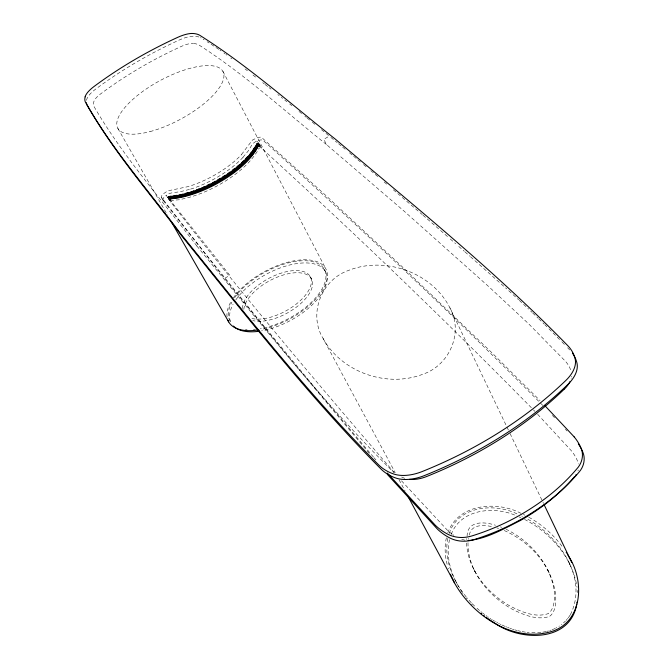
<?xml version="1.0" encoding="UTF-8"?>
<svg xmlns="http://www.w3.org/2000/svg" width="669" height="669" viewBox="0 0 669 669"><rect width="100%" height="100%" fill="white"/><g stroke="black" fill="none" stroke-linecap="round" stroke-linejoin="round"><path stroke-width="0.5" stroke-dasharray="3.35 2.51" d="M467.999 542.693C467.564 570.808 488.069 595.251 511.359 608.74C522.723 614.527 536.755 620.723 549.6 616.4C556.023 611.608 555.998 601.975 555.655 594.766C551.816 566.434 531.579 541.564 506.124 529.288M466.669 539.565L466.753 538.57M468.367 539.289L468.526 538.378M467.079 536.204C467.355 520.273 484.682 521.628 495.445 525.24M447.879 538.294C444.45 554.517 449.685 571.284 457.839 585.275M446.382 537.784C444.183 547.301 445.044 557.319 447.737 566.643M449.535 539.666C445.964 554.626 449.944 570.414 457.011 583.753M578.233 470.014L577.974 470.917M261.713 148.292L259.396 143.86L258.418 143.149L256.971 143.651L249.746 154.138L239.903 164.156L227.443 173.748L213.177 182.286L202.699 187.278L192.388 191.217L180.571 194.503L169.466 196.218L167.894 197.414L229.785 275.285L224.516 278.488L163.219 200.499M469.345 535.075C471.068 523.919 484.54 524.705 492.668 526.846M449.217 533.486C458.257 505.53 495.119 502.62 517.906 514.302M447.837 532.85C458.056 503.548 497.025 500.613 521.109 513.391M531.378 407.73C443.572 318.636 353.366 231.834 260.893 147.615C257.833 147.615 257.716 151.821 255.867 153.536C247.881 165.159 236.575 174.074 224.734 181.508C211.529 189.611 197.112 195.958 181.918 199.136C178.33 200.633 173.53 199.111 170.47 201.578C241.71 294.243 317.959 383.998 394.384 472.766M451.224 534.364C460.899 508.607 494.968 505.722 516.945 516.025M570.414 614.635C588.862 577.748 558.515 535.693 526.227 518.316M570.247 614.92L568.784 617.102M568.591 617.362L568.198 617.888M567.797 618.399L567.379 618.909M566.952 619.41L566.083 620.389M242.964 157.307L248.04 151.177L251.703 145.273A6.598 2.693 -27.7 0 1 256.787 141.042A7.183 2.935 -27.7 0 1 263.277 140.532C359.194 226.59 453.231 314.873 543.847 406.501M241.492 154.531L252.355 140.122L257.782 137.421L260.283 137.137L261.922 137.705L326.179 195.808L400.89 265.509L492.71 353.55L540.042 400.631M565.397 621.1L563.474 622.914M561.935 624.194L561.4 624.603M559.451 625.967L558.874 626.335M556.8 627.547L555.889 628.032M555.27 628.342L554.024 628.919M553.706 629.061L552.101 629.721M551.114 630.081L549.784 630.533M189.419 189.427L180.563 191.627L172.376 192.806M548.438 630.942L546.715 631.394M546.013 631.561L542.434 632.23M540.97 632.422L527.072 632.364M525.466 632.163L521.419 631.477M464.922 540.226L459.561 538.57M520.607 631.31L518.157 630.75M517.346 630.549L514.887 629.88M496.783 527.883L498.606 528.443M514.068 629.638L512.429 629.128M511.609 628.852L509.97 628.291M509.151 627.99L507.52 627.371M500.379 526.871L501.641 527.356M505.881 626.711L506.701 627.045M504.242 530.517C528.535 541.263 550.077 563.139 554.099 590.167C555.061 597.777 554.618 608.882 548.312 613.598C535.2 618.106 520.833 611.633 509.276 605.637C486.957 592.508 467.631 569.511 466.561 542.701M519.219 516.961L520.733 517.614M505.07 626.376L501.825 624.921M523.409 514.453L524.948 515.197M521.703 516.008L522.456 516.368M500.211 624.144L501.014 624.537M524.521 519.412C550.671 532.808 572.522 557.729 577.054 587.357M498.606 623.332L499.409 623.742M497.008 622.488L497.803 622.914M528.769 517.204C541.748 524.396 553.138 534.422 562.027 546.297M495.42 621.61L496.214 622.053M494.634 621.158L493.061 620.23M203.125 39.228L204.129 39.839M491.498 619.268L492.275 619.753M207.106 41.704L209.096 42.967M489.951 618.281L490.72 618.775M211.078 44.246L218.997 49.539M487.651 616.734L488.412 617.261M219.984 50.217L220.971 50.911M486.129 615.664L486.89 616.208M223.923 52.993L224.901 53.696M225.888 54.406L226.866 55.117M230.788 58.019L231.767 58.763M484.632 614.568L482.416 612.871M245.063 68.932L247.421 70.755M252.982 75.053L257.005 78.181M262.716 82.638L264.364 83.926M265.024 84.445L267.684 86.535M269.022 87.589L271.029 89.169M277.827 94.538L279.199 95.625M281.273 97.273L282.661 98.376M284.743 100.032L286.85 101.713M289.677 103.971L291.801 105.669M299.001 111.447L302.647 114.391M304.855 116.18L306.335 117.368M307.079 117.978L310.056 120.387M480.952 611.7L481.68 612.286M312.314 122.226L316.855 125.923M321.454 129.677L329.248 136.066L323.863 139.319L326.439 144.512L404.235 211.253L488.897 286.758L528.376 323.545L565.037 360.85A73.598 43.142 -24.8 0 1 571.167 371.579M330.829 137.371L337.209 142.622M338.556 143.743L341.249 145.967M342.603 147.096L345.321 149.346M349.452 152.783L352.931 155.685M353.625 156.262L357.146 159.197M326.439 144.512C284.501 110.828 244.494 74.226 199.111 45.099A43.468 15.17 -28.3 0 0 193.124 43.452M357.848 159.791L361.402 162.768M363.551 164.574L366.428 166.982M370.785 170.654L373.728 173.137M375.2 174.383L379.666 178.155M384.173 181.976L387.978 185.213M393.355 189.795L422.248 214.598M479.514 610.496L475.299 606.733M422.967 215.226L426.554 218.328M427.274 218.947L447.996 236.985M450.287 238.992L455.664 243.708M458.758 246.418L464.253 251.243M464.947 251.853L469.814 256.143M470.516 256.762L506.751 288.933M508.716 290.706L518.617 299.737M519.278 300.356L528.619 309.095M530.634 311.001L531.972 312.281M532.649 312.925L538.043 318.118M474.622 606.081L471.938 603.405M538.721 318.77L544.156 324.08M544.834 324.749L546.882 326.765M548.94 328.797L561.341 341.29M562.035 342.01L565.514 345.58M567.605 347.738L569.704 349.92M533.461 409.896L534.849 411.351M552.393 415.424L554.542 417.69M537.642 414.278L571.351 450.739A100.35 63.563 -26.3 0 1 577.623 461.284L578.409 464.01M471.277 602.719L466.853 597.751M256.796 141.067L259.396 143.86M565.405 429.239L567.053 431.003M471.411 603.998L472.055 604.701M401.542 480.835L447.352 530.157A100.174 63.003 -24.7 0 0 452.654 534.481M374.088 457.797L375.945 459.946M373.478 457.086L316.997 390.203L256.829 317.474L204.881 253.016L161.463 197.422L161.53 196.084L162.768 194.202L167.752 190.866L187.88 186.668A56.497 22.612 -28.5 0 0 241.568 154.531M369.28 453.423L291.467 360.624L224.516 278.488M466.243 597.016L460.121 588.728M196.87 246.016C259.848 322.466 321.337 400.639 391.8 470.458A73.741 43.594 -26.4 0 0 394.108 472.506M196.853 246C162.065 200.165 123.28 156.722 94.195 106.864A43.594 15.236 -28.7 0 1 93.777 101.897A16.742 5.82 -29 0 1 100.542 93.961C125.705 75.171 153.017 59.29 181.6 46.303A16.625 5.762 -28 0 1 193.124 43.452M466.469 598.186L467.062 598.931M167.894 197.623L166.18 195.315A6.657 2.735 -29.2 0 1 172.359 192.823M462.572 592.893L463.099 593.654M462.053 592.14L460.08 589.088M459.628 587.967L455.999 581.871M458.265 586.044L458.708 586.805M117.861 128.448L167.593 215.242M161.547 197.598L163.111 200.332M168.454 196.719L170.938 201.085M168.387 196.77L170.804 201.193M168.262 196.878L170.746 201.244M168.203 196.937L170.587 201.411M168.061 197.104L170.503 201.52M167.986 197.213L170.411 201.687M167.911 197.363L170.812 202.582M167.886 197.598L170.403 202.038M173.229 195.791L175.704 200.173M172.87 195.841L175.353 200.215M172.518 195.883L174.994 200.257M172.167 195.925L174.642 200.299M171.816 195.967L174.3 200.34M171.473 196L173.948 200.374M171.122 196.034L173.606 200.407M170.779 196.076L173.254 200.441M170.436 196.101L172.911 200.474M170.093 196.134L172.569 200.508M169.692 196.176L172.318 200.524M169.55 196.201L172.1 200.549M169.391 196.234L171.95 200.583M169.232 196.293L171.791 200.633M169.148 196.326L171.632 200.692M168.989 196.393L171.548 200.725M168.831 196.477L171.389 200.8M171.231 200.884L168.747 196.519L171.08 200.984M168.529 196.669L171.005 201.035M178.322 194.963L180.797 199.354M177.946 195.039L180.421 199.421M177.578 195.105L180.053 199.496M177.21 195.172L179.685 199.563M176.842 195.239L179.317 199.621M176.474 195.306L178.949 199.688M176.106 195.365L178.581 199.747M175.738 195.423L178.222 199.805M175.378 195.482L177.854 199.864M175.019 195.54L177.494 199.922M174.651 195.591L177.134 199.972M174.291 195.649L176.775 200.023M173.94 195.699L176.415 200.073M173.58 195.749L176.056 200.123M183.256 193.885L185.731 198.275M182.871 193.977L185.338 198.375M182.486 194.069L184.953 198.467M182.102 194.161L184.577 198.551M181.717 194.244L184.192 198.643M181.332 194.336L183.808 198.726M180.956 194.42L183.431 198.81M180.571 194.503L183.047 198.894M180.195 194.587L182.67 198.977M179.819 194.662L182.294 199.053M179.443 194.746L181.918 199.136M179.066 194.821L181.542 199.211M178.69 194.896L181.165 199.278M188.365 192.496L190.832 196.895M187.964 192.613L190.431 197.012M187.571 192.722L190.038 197.129M187.169 192.839L189.636 197.246M186.776 192.948L189.243 197.355M186.383 193.065L188.85 197.464M185.99 193.174L188.457 197.572M185.597 193.274L188.064 197.681M185.204 193.383L187.671 197.781M184.811 193.483L187.278 197.882M184.418 193.584L186.894 197.982M184.034 193.684L186.5 198.083M183.641 193.784L186.116 198.183M192.797 191.083L195.256 195.499M192.388 191.217L194.846 195.632M191.986 191.359L194.445 195.766M191.577 191.485L194.043 195.9M191.175 191.618L193.634 196.034M190.774 191.752L193.232 196.159M190.364 191.878L192.831 196.285M189.963 192.003L192.429 196.41M189.561 192.128L192.028 196.535M189.16 192.254L191.627 196.661M188.767 192.371L191.225 196.778M197.715 189.302L200.165 193.726M197.305 189.461L199.755 193.885M196.887 189.62L199.345 194.035M196.477 189.77L198.936 194.194M196.067 189.929L198.526 194.345M195.657 190.08L198.108 194.495M195.248 190.222L197.698 194.646M194.838 190.372L197.296 194.788M194.428 190.514L196.887 194.93M194.018 190.665L196.477 195.08M193.609 190.807L196.067 195.214M193.199 190.941L195.657 195.356M202.281 187.454L204.731 191.886M201.871 187.629L204.313 192.062M201.453 187.805L203.903 192.229M201.035 187.981L203.485 192.404M200.616 188.156L203.067 192.58M200.198 188.323L202.648 192.747M199.788 188.491L202.239 192.915M199.37 188.658L201.821 193.082M198.952 188.817L201.411 193.241M198.542 188.984L200.993 193.408M198.124 189.143L200.583 193.567M206.47 185.597L208.912 190.029M206.052 185.79L208.494 190.222M205.626 185.982L208.076 190.414M205.207 186.174L207.658 190.606M204.789 186.358L207.239 190.79M204.371 186.551L206.821 190.974M203.953 186.735L206.403 191.158M203.535 186.919L205.985 191.342M203.117 187.094L205.567 191.526M202.699 187.278L205.149 191.702M211.086 183.365L213.52 187.797M210.66 183.574L213.102 188.014M210.242 183.783L212.683 188.223M209.823 183.992L212.257 188.424M209.405 184.201L211.839 188.633M208.987 184.401L211.421 188.834M208.569 184.611L211.003 189.043M208.143 184.811L210.584 189.243M207.725 185.012L210.166 189.444M207.306 185.204L209.748 189.636M206.888 185.405L209.33 189.837M215.276 181.165L217.701 185.597M214.858 181.391L217.283 185.831M214.44 181.617L216.865 186.057M214.021 181.843L216.447 186.275M213.595 182.06L216.028 186.5M213.177 182.286L215.61 186.718M212.759 182.503L215.192 186.935M212.341 182.721L214.774 187.153M211.922 182.938L214.356 187.37M211.504 183.147L213.938 187.588M219.44 178.799L221.857 183.247M219.022 179.041L221.439 183.49M218.604 179.284L221.029 183.732M218.194 179.526L220.611 183.967M217.776 179.769L220.201 184.209M217.358 180.003L219.783 184.443M216.94 180.237L219.365 184.677M216.522 180.471L218.947 184.912M216.104 180.705L218.537 185.146M215.694 180.931L218.119 185.372M223.53 176.307L225.938 180.755M223.128 176.566L225.537 181.006M222.727 176.817L225.135 181.257M222.317 177.068L224.734 181.508M221.907 177.318L224.324 181.759M221.506 177.569L223.914 182.01M221.088 177.812L223.505 182.261M220.678 178.063L223.095 182.512M220.268 178.314L222.685 182.754M219.85 178.556L222.267 183.005M227.828 173.488L230.228 177.937M227.443 173.748L229.852 178.197M227.059 174.007L229.467 178.456M226.674 174.266L229.082 178.715M226.289 174.525L228.698 178.974M225.905 174.776L228.305 179.225M225.512 175.035L227.92 179.484M225.119 175.295L227.527 179.744M224.725 175.546L227.134 179.994M224.324 175.805L226.732 180.245M223.931 176.056L226.339 180.505M231.533 170.871L233.924 175.32M231.173 171.13L233.565 175.579M230.805 171.398L233.205 175.847M230.437 171.657L232.837 176.106M230.069 171.925L232.469 176.373M229.701 172.184L232.101 176.633M229.333 172.443L231.733 176.892M228.957 172.711L231.357 177.16M228.581 172.97L230.981 177.419M228.204 173.229L230.604 177.678M235.714 167.668L238.097 172.117M235.379 167.936L237.763 172.385M235.036 168.203L237.428 172.652M234.694 168.471L237.085 172.92M234.351 168.739L236.742 173.187M234.008 169.006L236.4 173.455M233.657 169.274L236.048 173.723M233.314 169.541L235.697 173.99M232.963 169.809L235.354 174.258M232.603 170.077L234.995 174.525M508.39 430.042L449.877 307.79C431.948 272.308 384.8 255.734 348.206 270.552C321.496 279.885 307.991 313.878 323.11 338.497L395.212 472.632M399.059 479.79L405.088 491.004M232.252 170.336L234.643 174.785M231.892 170.603L234.284 175.052M239.594 164.432L241.969 168.881M239.285 164.699L241.66 169.148M238.967 164.975L241.35 169.424M238.657 165.243L241.032 169.692M238.34 165.511L240.715 169.959M238.013 165.787L240.397 170.235M237.696 166.054L240.071 170.503M237.37 166.322L239.753 170.771M237.043 166.589L239.427 171.038M236.717 166.865L239.092 171.314M236.383 167.133L238.766 171.582M236.048 167.401L238.432 171.849M323.11 338.497C341.725 372.449 387.242 388.171 423.117 374.13C449.417 365.282 463.768 332.585 449.877 307.79M243.156 161.17L245.523 165.619M242.872 161.446L245.239 165.895M242.588 161.714L244.954 166.163M242.295 161.99L244.67 166.439M242.011 162.258L244.377 166.706M241.71 162.534L244.085 166.982M241.417 162.801L243.784 167.25M241.116 163.077L243.491 167.526M240.815 163.345L243.19 167.794M240.514 163.612L242.889 168.07M240.213 163.888L242.588 168.337M239.903 164.156L242.278 168.605M246.652 157.641L249.01 162.09M246.401 157.909L248.751 162.358M246.142 158.185L248.5 162.634M245.883 158.453L248.241 162.902M245.623 158.729L247.973 163.169M245.356 158.996L247.714 163.445M245.088 159.272L247.446 163.713M244.821 159.54L247.179 163.989M244.553 159.816L246.911 164.256M244.277 160.083L246.635 164.532M244.001 160.359L246.359 164.8M243.725 160.627L246.083 165.076M243.441 160.903L245.807 165.352M250.189 153.602L252.531 158.043M249.972 153.87L252.313 158.31M249.746 154.138L252.096 158.578M249.529 154.405L251.87 158.846M249.303 154.673L251.644 159.113M249.069 154.94L251.419 159.381M248.843 155.208L251.184 159.657M248.609 155.476L250.95 159.924M248.366 155.752L250.716 160.192M248.132 156.019L250.482 160.46M247.89 156.287L250.239 160.736M247.647 156.563L249.997 161.003M247.405 156.83L249.754 161.271M247.154 157.098L249.512 161.547M310.366 276.79L311.537 278.99M246.903 157.374L249.261 161.814M253.359 149.363L255.692 153.795M473.61 568.859L475.35 572.179M253.175 149.622L255.508 154.054M252.999 149.881L255.332 154.322M252.815 150.149L255.148 154.581M252.623 150.408L254.956 154.848M252.439 150.676L254.772 155.108M252.246 150.935L254.58 155.375M252.046 151.202L254.387 155.643M251.853 151.47L254.187 155.902M251.653 151.729L253.994 156.17M251.452 151.997L253.785 156.437M251.251 152.264L253.584 156.705M251.042 152.532L253.384 156.972M250.833 152.8L253.175 157.24M250.624 153.067L252.957 157.508M250.407 153.335L252.748 157.775M256.444 144.169L258.702 148.71M256.286 144.479L258.602 148.903M256.152 144.73L258.468 149.162M256.018 144.981L258.334 149.413M255.884 145.24L258.201 149.664M255.742 145.491L258.067 149.915M255.6 145.742L257.925 150.174M255.458 146.001L257.782 150.425M255.315 146.252L257.632 150.684M255.165 146.511L257.49 150.943M255.014 146.77L257.339 151.194M254.856 147.021L257.18 151.453M254.705 147.28L257.03 151.712M254.546 147.54L256.871 151.972M254.379 147.799L256.704 152.231M254.22 148.058L256.545 152.49M254.053 148.317L256.378 152.749M253.877 148.577L256.21 153.009M253.71 148.836L256.035 153.268M253.534 149.095L255.867 153.536M222.869 71.315L325.744 268.67M258.677 143.216L261.094 147.732M258.477 143.158L260.943 147.632M258.293 143.149L260.734 147.581M324.348 269.406L325.502 271.614M258.15 143.166L260.534 147.581M258 143.191L260.383 147.606M257.841 143.233L260.233 147.632M257.757 143.258L260.074 147.682M257.598 143.317L259.99 147.707M257.431 143.383L259.823 147.774M257.356 143.425L259.355 148.025M256.971 143.651L259.212 148.125M256.837 143.751L259.087 148.225M256.712 143.852L258.97 148.334M256.603 143.96L258.87 148.443M256.511 144.069L258.794 148.551M547.811 570.13L549.483 573.542M568.692 562.044L570.381 565.564M510.087 433.604L543.496 503.397M448.188 568.157L448.431 568.918M577.389 590.401L577.523 592.659M86.527 100.325A48.904 16.959 -28.7 0 1 86.694 99.53A21.985 7.585 -29 0 1 95.6 89.161C121.616 69.802 149.814 53.42 179.325 39.998A21.826 7.51 -28 0 1 194.403 36.218A48.753 16.884 -28.3 0 1 199.772 37.33M200.483 37.656A48.753 16.884 -28.3 0 1 201.135 38.008M571.619 376.304A28.575 16.75 -23.6 0 1 571.51 377.073M571.159 378.629A28.575 16.75 -23.6 0 1 571.083 378.888M404.745 478.302A28.7 17.177 -27.5 0 1 404.469 478.201A73.741 43.594 -26.4 0 1 400.806 476.671M453.883 535.325A100.174 63.003 -24.7 0 1 453.064 534.765M243.039 157.307A56.439 22.679 -28.5 0 1 189.394 189.486M163.32 200.441A7.208 2.96 -29.2 0 1 166.129 195.289M233.364 297.881A55.343 26.81 -28.6 0 1 298.75 260.132A55.343 26.81 -28.6 0 1 323.93 287.804A55.343 26.81 -28.6 0 1 261.955 329.307M227.059 316.872A55.343 26.81 -28.6 0 1 231.415 300.899M234.585 297.789A53.763 26.041 -28.6 0 1 298.742 261.027A53.763 26.041 -28.6 0 1 322.032 288.966A53.763 26.041 -28.6 0 1 260.325 328.68M255.324 329.357A53.763 26.041 -28.6 0 1 253.4 329.508M247.078 329.516A53.763 26.041 -28.6 0 1 245.398 329.357M230.086 321.137A53.763 26.041 -28.6 0 1 231.875 302.171M235.789 299.929A53.712 26.091 -28.6 0 1 299.888 263.193A53.712 26.091 -28.6 0 1 323.202 291.191A53.712 26.091 -28.6 0 1 261.562 330.879M230.579 321.764A53.712 26.091 -28.6 0 1 233.088 304.311M242.571 308.585A37.932 18.372 -28.6 0 1 286.867 271.606A37.932 18.372 -28.6 0 1 305.516 295.054A37.932 18.372 -28.6 0 1 250.022 317.951M243.825 309.404A37.899 18.406 -28.6 0 1 288.74 273.621A37.899 18.406 -28.6 0 1 307.13 296.727A37.899 18.406 -28.6 0 1 252.723 320.576M150.057 131.584A59.775 21.86 -28.4 0 0 223.454 72.62A59.775 21.86 -28.4 0 0 137.555 95.383A59.775 21.86 -28.4 0 0 150.057 131.584"/><path stroke-width="1" d="M576.979 602.802L577.088 602.1M576.737 604.182C570.205 642.391 520.582 641.32 495.269 623.399M576.126 474.63L575.716 475.191M574.721 476.403C559.593 494.341 540.803 508.933 520.44 520.482C503.874 528.694 486.789 538.863 468.083 540.585M564.511 388.923C525.04 427.048 477.332 456.208 426.496 476.571A28.7 17.177 -27.5 0 1 409.553 479.339M494.483 622.931L489.842 619.954M489.072 619.427L486.062 617.261M483.838 615.555L484.573 616.132M480.944 613.18L481.655 613.782M435.569 525.533L387.343 473.033M544.992 405.757L574.194 436.89M387.326 474.371L437.526 529.212A110 68.798 -24.7 0 0 449.359 537.734C457.069 541.84 466.46 542.199 474.672 539.415C495.135 532.992 514.796 523.902 532.808 512.237C550.152 501.156 566.033 487.676 579.254 471.871C583.87 466.577 585.651 458.717 582.824 452.144A110.201 69.442 -26.3 0 0 578.334 443.881M566.208 552.36L566.693 553.129M567.63 554.676L568.09 555.446M171.214 221.573L228.714 321.923M568.533 556.223C584.221 579.421 583.368 619.72 553.589 630.842C514.762 644.08 472.824 616.174 454.393 582.724L407.948 496.331M454.393 582.724L450.388 574.253M544.307 505.103L571.778 562.487M85.139 96.829A22.01 7.56 -29 0 1 94.061 86.477C120.111 67.117 148.351 50.727 177.879 37.272A21.851 7.476 -28 0 1 192.965 33.483A48.804 16.825 -28.3 0 1 199.697 35.256C248.048 65.679 290.831 104.038 335.587 139.336C414.638 206.236 495.553 271.505 567.897 345.789A82.797 48.034 -24.8 0 1 575.072 358.567A37.623 21.826 -23.6 0 1 566.058 380.251C524.831 419.94 475.074 450.329 422.072 471.586A37.799 22.386 -27.5 0 1 393.063 473.786A82.964 48.544 -26.4 0 1 378.938 465.139C306.887 392.979 244.202 312.197 180.137 233.055C148.075 189.988 112.133 149.212 85.54 102.374A48.954 16.892 -28.7 0 1 85.139 96.829M86.677 104.038A48.904 16.959 -28.7 0 0 87.112 105.083C113.805 152.08 149.823 193.032 181.976 236.266C246.15 315.668 308.953 396.692 381.104 469.128A82.822 48.653 -26.4 0 0 395.22 477.825A37.732 22.437 -27.5 0 0 424.213 475.659C477.122 454.443 526.812 424.121 567.906 384.432A37.556 21.876 -23.6 0 0 576.879 362.74A82.655 48.151 -24.8 0 0 572.94 353.918M86.627 103.879A48.904 16.959 -28.7 0 1 86.41 102.717M572.413 353.157A82.655 48.151 -24.8 0 1 572.681 353.533M570.038 381.531A28.575 16.75 -23.6 0 1 564.527 388.932M574.186 436.899A110.385 69.317 -26.3 0 1 581.127 448.339C584.062 455.221 581.93 463.416 576.912 468.76C563.775 484.264 548.078 497.519 530.96 508.44C512.63 520.315 492.593 529.522 471.737 535.978C463.784 538.445 454.803 537.968 447.41 534.021A110.184 68.673 -24.7 0 1 435.586 525.525M258.778 329.884A55.343 26.81 -28.6 0 1 227.945 320.342M259.539 331.205A53.712 26.091 -28.6 0 1 233.422 326.046"/></g></svg>
